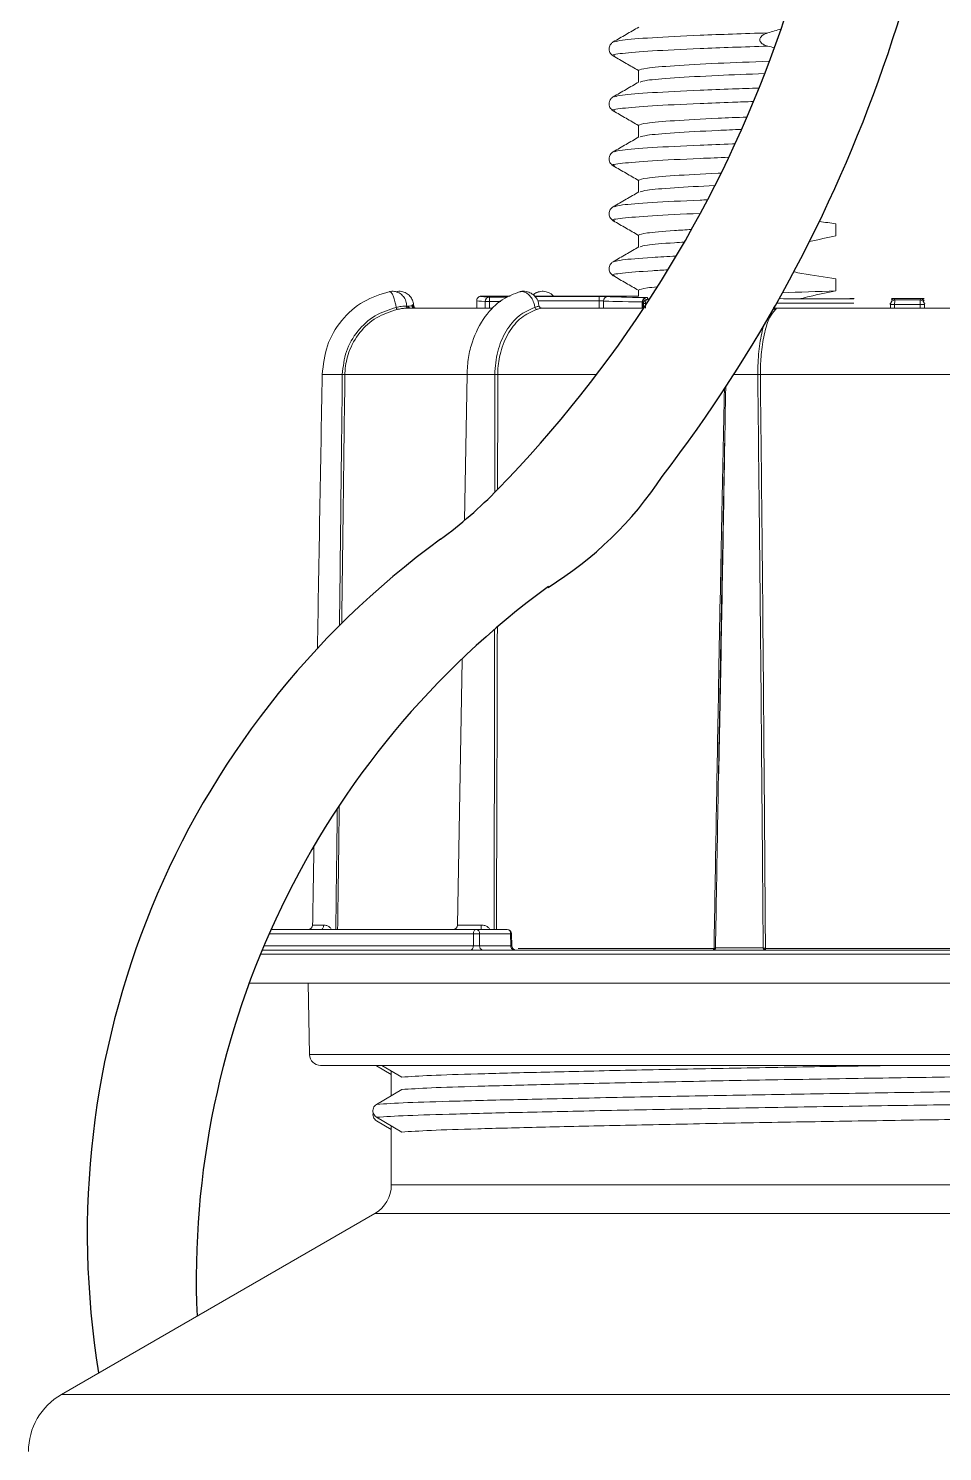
# Model space of a CAD drawing. Header units: inches. Extents: x 2.3 to 15.7, y 0.2 to 14.5.
# Drawn here: x 2.433 to 3.473, y 8.389 to 10.008 of the extents above; entities that cross this region are included whole.
import ezdxf

# ---------------------------------------------------------------- set-up
doc = ezdxf.new("R2010")
doc.units = ezdxf.units.IN
doc.header["$MEASUREMENT"] = 0
doc.layers.add('Object', color=4, linetype='Continuous')

msp = doc.modelspace()

# ---------------------------------------------------------------- linework, layer by layer
at = {"layer": 'Object', "color": 4, "linetype": 'Continuous', "lineweight": 15}
for p, q in [((3.126603, 9.95993), (3.126603, 9.946353)), ((3.126603, 9.89743), (3.126603, 9.883853)), ((3.126603, 9.83493), (3.126603, 9.821353)), ((3.351295, 9.771473), (3.351295, 9.785287)), ((3.126603, 9.77243), (3.126603, 9.758853)), ((3.351295, 9.708973), (3.351295, 9.722787)), ((2.942603, 9.689548), (2.942603, 9.697894)), ((2.947603, 9.702894), (2.980554, 9.702894)), ((2.956998, 9.697065), (2.952095, 9.697065)), ((2.952095, 9.689548), (2.952095, 9.697065)), ((2.956998, 9.702065), (2.976642, 9.702065)), ((2.956998, 9.702065), (2.956998, 9.697065)), ((2.956998, 9.697065), (2.956998, 9.689548)), ((2.96986, 9.697065), (2.956998, 9.697065)), ((2.976642, 9.702065), (2.977518, 9.702503)), ((3.012999, 9.708091), (3.006223, 9.704823)), ((3.008518, 9.702894), (3.126603, 9.702894)), ((3.008882, 9.702588), (3.081979, 9.702588)), ((3.081979, 9.697589), (3.011959, 9.697589)), ((3.081979, 9.702588), (3.081979, 9.697589)), ((3.081979, 9.689548), (3.081979, 9.697589)), ((3.086938, 9.697512), (3.086938, 9.689548)), ((3.126603, 9.70993), (3.126603, 9.702894)), ((3.136556, 9.70135), (3.137464, 9.699535)), ((3.417623, 9.699817), (3.4182, 9.698663)), ((3.447006, 9.698663), (3.447582, 9.699817)), ((2.863114, 9.691771), (2.864651, 9.691809)), ((2.864903, 9.689548), (2.960007, 9.689548)), ((2.868917, 9.692005), (2.870228, 9.692005)), ((2.870228, 9.692005), (2.870821, 9.691862)), ((3.015525, 9.689548), (3.132644, 9.689548)), ((3.130885, 9.689548), (3.130885, 9.696394)), ((3.132464, 9.694535), (3.131556, 9.69635)), ((3.131556, 9.69635), (3.131556, 9.689548)), ((3.134421, 9.694535), (3.132464, 9.694535)), ((3.132464, 9.689548), (3.132464, 9.694535)), ((3.134421, 9.694535), (3.134421, 9.689548)), ((3.280071, 9.690303), (3.280481, 9.691055)), ((3.280701, 9.689548), (3.554631, 9.689548)), ((3.4132, 9.693663), (3.412737, 9.69459)), ((3.418051, 9.693663), (3.4132, 9.693663)), ((3.4132, 9.689548), (3.4132, 9.693663)), ((3.418051, 9.693663), (3.418051, 9.689548)), ((3.452006, 9.693663), (3.447154, 9.693663)), ((3.447154, 9.689548), (3.447154, 9.693663)), ((3.452517, 9.694687), (3.452006, 9.693663)), ((3.452006, 9.693663), (3.452006, 9.689548)), ((2.930822, 9.61402), (2.792607, 9.61402)), ((3.079088, 9.61402), (2.96647, 9.61402)), ((3.567689, 9.61402), (3.265233, 9.61402)), ((2.938726, 8.977766), (2.706394, 8.977766)), ((2.708574, 8.982678), (2.942016, 8.982678)), ((2.942016, 8.982678), (2.977306, 8.982678)), ((2.981054, 8.977766), (2.945764, 8.977766)), ((2.981391, 8.964146), (2.981054, 8.977766)), ((2.982644, 8.964114), (2.982306, 8.977802)), ((4.244533, 8.954398), (2.696458, 8.954398)), ((2.698456, 8.959233), (4.239612, 8.959233)), ((2.700516, 8.964146), (2.938749, 8.964146)), ((2.945786, 8.964146), (2.981391, 8.964146)), ((2.989851, 8.961071), (3.212327, 8.961071)), ((3.27129, 8.961071), (3.518656, 8.961071)), ((2.683748, 8.921734), (4.245103, 8.921734)), ((2.750966, 8.921734), (2.752388, 8.840265)), ((2.752388, 8.840265), (4.112817, 8.840265)), ((3.243732, 8.827983), (2.764886, 8.827983)), ((2.845403, 8.817466), (2.828639, 8.827344)), ((2.834625, 8.827983), (2.857267, 8.814642)), ((4.100319, 8.827983), (3.243732, 8.827983)), ((2.845403, 8.821633), (2.845403, 8.793548)), ((2.857267, 8.800539), (2.828639, 8.78367)), ((2.828639, 8.769011), (2.857267, 8.752142)), ((2.845403, 8.754966), (2.828639, 8.764844)), ((2.845403, 8.759133), (2.845403, 8.692047)), ((2.845403, 8.692047), (4.019803, 8.692047)), ((2.826653, 8.659571), (2.470103, 8.453717)), ((2.826653, 8.659571), (4.038553, 8.659571)), ((2.470103, 8.453717), (4.395103, 8.453717))]:
    msp.add_line(p, q, dxfattribs=at)
at = {"layer": 'Object', "color": 4, "linetype": 'Continuous', "lineweight": 15, "flags": 128}
for points in [[(3.137464, 9.699535), (3.136873, 9.699433), (3.136304, 9.699145), (3.13578, 9.698681), (3.13532, 9.698059), (3.134941, 9.697302), (3.134659, 9.696441), (3.134483, 9.695507), (3.134421, 9.694535)], [(2.931555, 9.61402), (2.928657, 9.447984)], [(2.925909, 9.290567), (2.925883, 9.289083), (2.920618, 8.987449)], [(2.765465, 8.982678), (2.766023, 8.982772), (2.76656, 8.983051), (2.767055, 8.983503), (2.767492, 8.984112), (2.767851, 8.984855), (2.768122, 8.985705), (2.768292, 8.986628), (2.768356, 8.987591)], [(2.938726, 8.977766), (2.938799, 8.978729), (2.938993, 8.979652), (2.9393, 8.980501), (2.93971, 8.981245), (2.940206, 8.981854), (2.94077, 8.982306), (2.941381, 8.982584), (2.942016, 8.982678)], [(2.938749, 8.964146), (2.938732, 8.974143), (2.938726, 8.977766)], [(2.945764, 8.977766), (2.945775, 8.97087), (2.945786, 8.964146)], [(2.93546, 8.959233), (2.936095, 8.959327), (2.936705, 8.959606), (2.937269, 8.960058), (2.937765, 8.960667), (2.938175, 8.96141), (2.938482, 8.96226), (2.938676, 8.963183), (2.938749, 8.964146)]]:
    msp.add_lwpolyline(points, dxfattribs=at)
at = {"layer": 'Object', "color": 3}
for centre, radius, start, end in [((1.961113, 10.463504), 1.404098, 315.731783, 1.98041), ((1.824531, 10.516286), 1.674493, 322.541115, 358.90703), ((2.800026, 9.732461), 0.424424, 301.801677, 326.445993), ((2.606611, 9.830458), 0.5, 306.10039, 316.046032), ((3.477332, 8.636419), 0.977797, 126.10039, 189.314864), ((3.600199, 8.583943), 0.976721, 126.130128, 182.416031)]:
    msp.add_arc(centre, radius, start, end, dxfattribs=at)
at = {"layer": 'Object', "color": 4, "linetype": 'Continuous', "lineweight": 15}
for centre, radius, start, end in [((2.957057, 9.697103), 0.004962, 90.680736, 180.437633), ((3.091924, 9.697526), 0.004986, 90.31009, 180.157366), ((3.135601, 9.696684), 0.004725, 94.705089, 183.525039), ((3.136556, 9.69635), 0.005, 89.999265, 179.999054), ((3.137464, 9.694535), 0.005, 90.002609, 179.99571), ((3.4182, 9.693663), 0.005, 90.004281, 179.994038), ((3.417624, 9.694816), 0.005001, 90.007503, 129.890524), ((3.461121, 9.694886), 0.043087, 174.971127, 181.626413), ((3.404049, 9.694885), 0.043123, 358.376355, 5.026105), ((3.447005, 9.693663), 0.005, 0.005962, 89.995719), ((3.447582, 9.694816), 0.005001, 36.750211, 89.993069), ((2.854639, 9.690494), 0.003622, 183.022863, 225.21041), ((2.864944, 9.691994), 0.002446, 184.331935, 269.057786), ((2.865567, 9.692048), 0.0025, 183.013998, 269.85322), ((2.866791, 9.691657), 0.002146, 175.945949, 259.392158), ((2.871365, 9.691996), 0.002448, 179.80063, 268.810974), ((2.872677, 9.691996), 0.002448, 179.802608, 268.808995), ((2.873499, 9.692048), 0.0025, 183.530022, 269.939073), ((3.01136, 9.690473), 0.002603, 183.73086, 258.316161), ((3.28266, 9.690522), 0.002599, 212.341537, 268.466918), ((2.786613, 9.487997), 0.126081, 88.344141, 89.117478), ((2.795638, 9.924672), 0.310667, 268.895123, 269.440954), ((2.966922, 9.788813), 0.174794, 268.72088, 269.851914), ((2.750846, 8.987678), 0.005, 270.010506, 359.394675), ((2.915653, 8.987676), 0.004997, 270.027212, 359.027903), ((2.933618, 8.986387), 0.014092, 344.741322, 4.900666), ((2.942245, 8.810427), 0.167375, 88.795213, 91.204787), ((2.941303, 8.978248), 0.004487, 353.826908, 80.857736), ((2.977306, 8.977678), 0.005, 1.414731, 90), ((2.976593, 8.978248), 0.004487, 353.827161, 80.855322), ((2.978792, 9.077449), 0.099709, 271.300212, 272.01899), ((2.950247, 8.963663), 0.004487, 173.822988, 260.859494), ((2.985852, 8.963664), 0.004487, 173.824997, 260.857486), ((2.987641, 8.964233), 0.005, 181.53722, 269.988529), ((3.210466, 8.960669), 0.001904, 311.076957, 12.193149), ((3.211008, 8.960192), 0.001806, 334.218528, 30.708056), ((3.267538, 8.962028), 0.003629, 313.765575, 345.427697), ((3.269041, 8.960645), 0.002289, 321.940137, 10.728919), ((2.764886, 8.840483), 0.0125, 181, 270), ((2.807903, 8.692047), 0.0375, 300, 0), ((2.507603, 8.388765), 0.075, 120, 180)]:
    msp.add_arc(centre, radius, start, end, dxfattribs=at)
for centre, major_axis, ratio, start_param, end_param in [((3.432603, 9.697894), (0.49, 0), 0.00863782, 3.14159265, 3.33874362), ((3.432603, 9.702894), (0.485, 0), 0.00872687, 3.14150269, 3.17491436), ((3.432603, 9.702894), (0.485, 0), 0.00872687, 3.17491436, 3.33874362), ((3.081979, 9.702501), (0.01, 0), 0.00872687, 0.12764479, 1.57079633), ((3.081979, 9.697501), (0.005, 0), 0.01745374, 0.12764479, 1.57079633), ((3.432603, 9.697894), (0.3485, 0), 0.00860166, 3.26923744, 3.6657196), ((3.432603, 9.702894), (0.3435, 0), 0.00872687, 3.26923744, 3.6657196), ((3.126556, 9.70135), (0.01, 0), 0.00872687, 0.00436332, 0.52412695), ((3.432603, 9.702894), (0.485, 0), 0.00872687, 4.05817678, 4.06261179), ((3.432603, 9.702894), (0.3435, 0), 0.00872687, 4.27365533, 4.53330256), ((3.432603, 9.702894), (0.295, 0), 0.00872687, 4.48848904, 4.50583869), ((3.432603, 9.702894), (0.295, 0), 0.00872687, 4.65069467, 4.77677668), ((3.407623, 9.699817), (0.01, 0), 0.00872687, 0.00436332, 0.82415291), ((3.432603, 9.702894), (0.485, 0), 0.00872687, 4.68268816, 4.74208981), ((3.457582, 9.699817), (0.01, 0), 0.00872687, 2.21398343, 3.13722933), ((3.126556, 9.69635), (0.005, 0), 0.01745374, 0.00436332, 0.52412695), ((3.432603, 9.697894), (0.49, 0), 0.00863782, 4.05817678, 4.06201834), ((3.432603, 9.697894), (0.3485, 0), 0.00860166, 4.27151037, 4.53591521), ((3.432603, 9.697894), (0.49, 0), 0.00863782, 4.68268816, 4.74208981)]:
    msp.add_ellipse(centre, major_axis=major_axis, ratio=ratio, start_param=start_param, end_param=end_param, dxfattribs=at)
for points, knots in [([(3.12703, 10.0091), (3.122176, 10.006293), (3.112466, 10.00068), (3.102756, 9.995067), (3.0979, 9.992261)], [0, 0, 0, 0, 0.49998078, 1, 1, 1, 1]), ([(3.097891, 9.992256), (3.096904, 9.991555), (3.094788, 9.990053), (3.092705, 9.985525), (3.093629, 9.979689), (3.096448, 9.977441), (3.097889, 9.976292)], [0, 0, 0, 0, 0.21116187, 0.45282192, 0.72025312, 1, 1, 1, 1]), ([(3.099599, 9.992286), (3.101466, 9.992942), (3.105719, 9.994434), (3.139347, 9.997034), (3.185689, 9.999381), (3.232519, 10.001201), (3.260077, 10.002073), (3.273661, 10.002503)], [0, 0, 0, 0, 0.20275081, 0.46173923, 0.72072774, 0.86233396, 1, 1, 1, 1]), ([(3.273661, 9.987411), (3.271833, 9.987973), (3.269246, 9.988768), (3.266427, 9.990847), (3.265111, 9.992531), (3.2646, 9.994302), (3.264723, 9.995836), (3.26545, 9.997527), (3.267295, 9.999602), (3.270217, 10.001344), (3.272613, 10.002151), (3.273661, 10.002503)], [0, 0, 0, 0, 0.22731877, 0.32180742, 0.41715852, 0.47803277, 0.53907279, 0.59812453, 0.69631052, 0.8672013, 1, 1, 1, 1]), ([(3.099572, 9.976266), (3.098788, 9.97642), (3.093812, 9.977397), (3.106355, 9.97917), (3.138558, 9.981942), (3.185797, 9.98429), (3.2325, 9.986109), (3.26007, 9.986981), (3.273661, 9.987411)], [0, 0, 0, 0, 0.042766, 0.27138043, 0.50807435, 0.74476835, 0.87418468, 1, 1, 1, 1]), ([(3.09789, 9.976291), (3.102746, 9.973485), (3.112317, 9.967952), (3.121888, 9.962419), (3.126603, 9.959693)], [0, 0, 0, 0, 0.50732968, 1, 1, 1, 1]), ([(3.126603, 9.95993), (3.128568, 9.960737), (3.132567, 9.962381), (3.164685, 9.965138), (3.21317, 9.967848), (3.254346, 9.969441), (3.275705, 9.970208)], [0, 0, 0, 0, 0.197599834, 0.402185708, 0.606771419, 0.793090997, 0.793090997, 0.793090997, 0.793090997]), ([(3.128651, 9.946618), (3.130336, 9.947262), (3.13421, 9.948744), (3.164829, 9.951325), (3.211868, 9.953963), (3.251058, 9.9555), (3.270363, 9.956201)], [0, 0, 0, 0, 0.163995072, 0.377149078, 0.5903029, 0.768140203, 0.768140203, 0.768140203, 0.768140203]), ([(3.12703, 9.9466), (3.122176, 9.943793), (3.112466, 9.93818), (3.102756, 9.932567), (3.0979, 9.929761)], [0, 0, 0, 0, 0.499979687, 1, 1, 1, 1]), ([(3.099599, 9.929786), (3.101466, 9.930442), (3.105719, 9.931934), (3.139347, 9.934534), (3.185689, 9.936881), (3.229632, 9.938589), (3.253572, 9.939365), (3.263846, 9.939692)], [0, 0, 0, 0, 0.202750818, 0.461739244, 0.720727757, 0.862333972, 0.966806918, 0.966806918, 0.966806918, 0.966806918]), ([(3.097891, 9.929756), (3.096904, 9.929055), (3.094788, 9.927553), (3.092705, 9.923025), (3.093629, 9.917189), (3.096448, 9.914941), (3.097889, 9.913792)], [0, 0, 0, 0, 0.21116187, 0.45282192, 0.72025312, 1, 1, 1, 1]), ([(3.099572, 9.913766), (3.098788, 9.91392), (3.093812, 9.914898), (3.106355, 9.91667), (3.138558, 9.919442), (3.185797, 9.92179), (3.227778, 9.923425), (3.249451, 9.924139), (3.257593, 9.9244)], [0, 0, 0, 0, 0.042766, 0.271380416, 0.508074351, 0.744768353, 0.874184667, 0.950261272, 0.950261272, 0.950261272, 0.950261272]), ([(3.09789, 9.913791), (3.102746, 9.910985), (3.112317, 9.905452), (3.121888, 9.899919), (3.126603, 9.897193)], [0, 0, 0, 0, 0.507328556, 1, 1, 1, 1]), ([(3.126603, 9.89743), (3.128568, 9.898238), (3.132567, 9.899881), (3.164685, 9.902638), (3.206894, 9.904997), (3.238471, 9.906306), (3.250114, 9.906757)], [0, 0, 0, 0, 0.197599834, 0.402185708, 0.606771419, 0.716013424, 0.716013424, 0.716013424, 0.716013424]), ([(3.128651, 9.884118), (3.130336, 9.884762), (3.13421, 9.886244), (3.164829, 9.888825), (3.205307, 9.891095), (3.234572, 9.892329), (3.243952, 9.892702)], [0, 0, 0, 0, 0.163995083, 0.377149073, 0.590302892, 0.683872314, 0.683872314, 0.683872314, 0.683872314]), ([(3.12703, 9.8841), (3.122176, 9.881293), (3.112466, 9.87568), (3.102756, 9.870067), (3.0979, 9.867261)], [0, 0, 0, 0, 0.499979687, 1, 1, 1, 1]), ([(3.099599, 9.867286), (3.101466, 9.867942), (3.105719, 9.869434), (3.139347, 9.872034), (3.185689, 9.874382), (3.22142, 9.87577), (3.23558, 9.876261), (3.236525, 9.876294)], [0, 0, 0, 0, 0.202750805, 0.461739245, 0.720727757, 0.86233396, 0.8724232, 0.8724232, 0.8724232, 0.8724232]), ([(3.097891, 9.867256), (3.096904, 9.866555), (3.094788, 9.865053), (3.092705, 9.860525), (3.093629, 9.854689), (3.096448, 9.852441), (3.097889, 9.851292)], [0, 0, 0, 0, 0.21116231, 0.45282287, 0.72025253, 1, 1, 1, 1]), ([(3.099572, 9.851266), (3.098788, 9.85142), (3.093812, 9.852398), (3.106355, 9.85417), (3.138558, 9.856942), (3.184669, 9.859234), (3.217833, 9.860537), (3.229348, 9.86095)], [0, 0, 0, 0, 0.042766, 0.271380416, 0.508074339, 0.744768341, 0.859798404, 0.859798404, 0.859798404, 0.859798404]), ([(3.09789, 9.851291), (3.102746, 9.848485), (3.112317, 9.842952), (3.121888, 9.837419), (3.126603, 9.834693)], [0, 0, 0, 0, 0.507328556, 1, 1, 1, 1]), ([(3.126603, 9.83493), (3.128568, 9.835737), (3.132567, 9.837381), (3.164685, 9.840138), (3.198993, 9.842056), (3.219518, 9.842985), (3.220682, 9.843037)], [0, 0, 0, 0, 0.197599824, 0.402185714, 0.606771426, 0.618966595, 0.618966595, 0.618966595, 0.618966595]), ([(3.128651, 9.821618), (3.130336, 9.822262), (3.13421, 9.823744), (3.164132, 9.826266), (3.19594, 9.828069), (3.213618, 9.828899)], [0, 0, 0, 0, 0.163995083, 0.377149073, 0.576864248, 0.576864248, 0.576864248, 0.576864248]), ([(3.12703, 9.8216), (3.122176, 9.818794), (3.112466, 9.81318), (3.102756, 9.807567), (3.0979, 9.804761)], [0, 0, 0, 0, 0.499979687, 1, 1, 1, 1]), ([(3.099599, 9.804786), (3.101466, 9.805442), (3.105719, 9.806934), (3.139347, 9.809534), (3.178152, 9.8115), (3.202355, 9.812505), (3.205237, 9.812622)], [0, 0, 0, 0, 0.202750806, 0.461739232, 0.720727745, 0.755052534, 0.755052534, 0.755052534, 0.755052534]), ([(3.097891, 9.804756), (3.096904, 9.804055), (3.094788, 9.802553), (3.092705, 9.798025), (3.093629, 9.792189), (3.096448, 9.789941), (3.097889, 9.788792)], [0, 0, 0, 0, 0.21116187, 0.45282192, 0.72025312, 1, 1, 1, 1]), ([(3.099572, 9.788766), (3.098788, 9.78892), (3.093812, 9.789897), (3.106355, 9.79167), (3.138558, 9.794442), (3.175743, 9.79629), (3.196941, 9.797186), (3.197041, 9.79719)], [0, 0, 0, 0, 0.042766, 0.271380424, 0.508074344, 0.744768344, 0.745894589, 0.745894589, 0.745894589, 0.745894589]), ([(3.09789, 9.788791), (3.102746, 9.785985), (3.112317, 9.780452), (3.121888, 9.774919), (3.126603, 9.772193)], [0, 0, 0, 0, 0.50733077, 1, 1, 1, 1]), ([(3.126603, 9.77243), (3.128568, 9.773238), (3.132567, 9.774881), (3.158524, 9.777109), (3.17999, 9.778441), (3.18697, 9.778838)], [0, 0, 0, 0, 0.197599824, 0.402185702, 0.490382732, 0.490382732, 0.490382732, 0.490382732]), ([(3.128651, 9.759118), (3.130336, 9.759762), (3.13421, 9.761244), (3.156632, 9.763134), (3.174935, 9.764306), (3.178877, 9.764546)], [0, 0, 0, 0, 0.163995085, 0.377149078, 0.432265879, 0.432265879, 0.432265879, 0.432265879]), ([(3.321101, 9.76515), (3.321178, 9.765168), (3.331203, 9.767457), (3.341287, 9.769473), (3.351295, 9.771473)], [0.614153455, 0.614153455, 0.614153455, 0.614153455, 0.61712191, 1, 1, 1, 1]), ([(3.12703, 9.7591), (3.122176, 9.756294), (3.112466, 9.75068), (3.102756, 9.745067), (3.0979, 9.742261)], [0, 0, 0, 0, 0.49998078, 1, 1, 1, 1]), ([(3.099599, 9.742286), (3.101466, 9.742942), (3.105719, 9.744434), (3.133783, 9.746603), (3.15963, 9.748027), (3.169538, 9.74852)], [0, 0, 0, 0, 0.202750806, 0.461739232, 0.601468923, 0.601468923, 0.601468923, 0.601468923]), ([(3.097891, 9.742256), (3.096904, 9.741555), (3.094788, 9.740053), (3.092705, 9.735525), (3.093629, 9.729689), (3.096448, 9.727441), (3.097889, 9.726292)], [0, 0, 0, 0, 0.21116187, 0.45282192, 0.72025312, 1, 1, 1, 1]), ([(3.099572, 9.726266), (3.098788, 9.72642), (3.093812, 9.727397), (3.106355, 9.72917), (3.131709, 9.731352), (3.153784, 9.73262), (3.160195, 9.73296)], [0, 0, 0, 0, 0.042766, 0.271380427, 0.50807435, 0.595460481, 0.595460481, 0.595460481, 0.595460481]), ([(3.351295, 9.722787), (3.338275, 9.724637), (3.322211, 9.726919), (3.306292, 9.730033), (3.303281, 9.73065)], [0, 0, 0, 0, 0.498966668, 0.615605252, 0.615605252, 0.615605252, 0.615605252]), ([(3.09789, 9.726291), (3.102746, 9.723485), (3.112317, 9.717952), (3.121888, 9.712419), (3.126603, 9.709693)], [0, 0, 0, 0, 0.507328556, 1, 1, 1, 1]), ([(3.126603, 9.70993), (3.128568, 9.710737), (3.131474, 9.711932), (3.143511, 9.713223), (3.148213, 9.713647)], [0, 0, 0, 0, 0.197599834, 0.292268712, 0.292268712, 0.292268712, 0.292268712]), ([(2.84426, 9.708424), (2.833757, 9.705252), (2.81276, 9.698911), (2.787754, 9.676377), (2.77046, 9.647284), (2.768004, 9.625101), (2.766777, 9.61402)], [0, 0, 0, 0, 0.2504522, 0.50067797, 0.75056527, 1, 1, 1, 1]), ([(2.851022, 9.690303), (2.85078, 9.691588), (2.850148, 9.694931), (2.848788, 9.699979), (2.847044, 9.70463), (2.845283, 9.707531), (2.844077, 9.708511), (2.843567, 9.708236), (2.843503, 9.708201)], [0, 0, 0, 0, 0.13165884, 0.34284305, 0.55193477, 0.76061217, 0.96993618, 1, 1, 1, 1]), ([(2.862919, 9.691882), (2.862825, 9.693161), (2.862571, 9.696597), (2.860429, 9.701325), (2.856544, 9.705535), (2.851731, 9.70804), (2.847062, 9.708992), (2.844377, 9.708241), (2.843547, 9.708009)], [0, 0, 0, 0, 0.13273581, 0.35683981, 0.5300497, 0.71421097, 0.91167111, 1, 1, 1, 1]), ([(2.870848, 9.691866), (2.870644, 9.693703), (2.870245, 9.697297), (2.867634, 9.702181), (2.863635, 9.706122), (2.858396, 9.708358), (2.853978, 9.708989), (2.851704, 9.708229), (2.851264, 9.708082)], [0, 0, 0, 0, 0.189916437, 0.371630501, 0.564404477, 0.754524726, 0.952579208, 1, 1, 1, 1]), ([(2.991982, 9.708153), (2.984992, 9.705519), (2.970053, 9.699892), (2.950628, 9.680213), (2.938488, 9.656306), (2.932613, 9.633109), (2.931913, 9.620476), (2.931555, 9.61402)], [0, 0, 0, 0, 0.20813305, 0.44483341, 0.70870818, 0.85112504, 1, 1, 1, 1]), ([(2.942603, 9.697894), (2.942658, 9.698456), (2.942769, 9.69958), (2.943631, 9.701079), (2.9449, 9.70221), (2.946305, 9.702809), (2.947234, 9.70287), (2.947603, 9.702894)], [0, 0, 0, 0, 0.21471597, 0.42940218, 0.64411346, 0.85879387, 1, 1, 1, 1]), ([(2.957216, 9.70206), (2.955727, 9.702129), (2.952738, 9.702267), (2.951426, 9.702391), (2.950768, 9.702454)], [0, 0, 0, 0, 0.49815228, 1, 1, 1, 1]), ([(3.008763, 9.690303), (3.008521, 9.691587), (3.007893, 9.694931), (3.005711, 9.699983), (3.002227, 9.704617), (2.998051, 9.707578), (2.99426, 9.708556), (2.99211, 9.708102), (2.991344, 9.707941)], [0, 0, 0, 0, 0.121256, 0.31575194, 0.50832262, 0.70050683, 0.89329336, 1, 1, 1, 1]), ([(3.013342, 9.691714), (3.013168, 9.69339), (3.012767, 9.69725), (3.009554, 9.702428), (3.004695, 9.706624), (2.998773, 9.708617), (2.994036, 9.708938), (2.991785, 9.707986), (2.991438, 9.707839)], [0, 0, 0, 0, 0.159863351, 0.368230617, 0.567124634, 0.765615363, 0.963864061, 1, 1, 1, 1]), ([(3.007014, 9.704159), (3.007047, 9.70422), (3.007911, 9.705796), (3.009837, 9.707184), (3.011852, 9.707564), (3.012419, 9.707671)], [0, 0, 0, 0, 0.02849108, 0.7266142, 1, 1, 1, 1]), ([(3.029919, 9.702894), (3.029795, 9.703077), (3.028491, 9.704994), (3.024454, 9.707228), (3.018458, 9.709059), (3.014419, 9.708213), (3.012449, 9.707801)], [0, 0, 0, 0, 0.0346172, 0.36304275, 0.68933282, 1, 1, 1, 1]), ([(3.311424, 9.700243), (3.314723, 9.701078), (3.327915, 9.704418), (3.341276, 9.707021), (3.351295, 9.708973)], [0, 0, 0, 0, 0.25009269, 1, 1, 1, 1]), ([(2.789648, 9.614063), (2.790637, 9.622908), (2.792623, 9.640668), (2.806267, 9.664017), (2.826031, 9.682265), (2.842692, 9.687624), (2.851022, 9.690303)], [0, 0, 0, 0, 0.24847428, 0.49890495, 0.74947257, 1, 1, 1, 1]), ([(2.852088, 9.687924), (2.844022, 9.685323), (2.82789, 9.680121), (2.8086, 9.662431), (2.796589, 9.641024), (2.792946, 9.623982), (2.792655, 9.615432), (2.792607, 9.61402)], [0, 0, 0, 0, 0.25045404, 0.50090871, 0.75119923, 0.95891092, 1, 1, 1, 1]), ([(2.851022, 9.690303), (2.852926, 9.690678), (2.856451, 9.691371), (2.860532, 9.691751), (2.861837, 9.691789), (2.862505, 9.691809)], [0, 0, 0, 0, 0.36453713, 0.67475709, 1, 1, 1, 1]), ([(2.864903, 9.689548), (2.864173, 9.689537), (2.862754, 9.689515), (2.858456, 9.689102), (2.854647, 9.688463), (2.852467, 9.688004), (2.852088, 9.687924)], [0, 0, 0, 0, 0.32809695, 0.63774548, 0.93691273, 1, 1, 1, 1]), ([(2.862505, 9.691809), (2.862708, 9.691811), (2.863091, 9.691815), (2.862936, 9.691857), (2.862863, 9.691876)], [0, 0, 0, 0, 0.530217422, 1, 1, 1, 1]), ([(2.864651, 9.691809), (2.86519, 9.691815), (2.866948, 9.691834), (2.868241, 9.691851), (2.868838, 9.691987), (2.868917, 9.692005)], [0, 0, 0, 0, 0.277457112, 0.904511238, 1, 1, 1, 1]), ([(2.870228, 9.692005), (2.870157, 9.692248), (2.870013, 9.692734), (2.869767, 9.693058), (2.869518, 9.693153), (2.869273, 9.693001), (2.869055, 9.692572), (2.868956, 9.692166), (2.868917, 9.692005)], [0, 0, 0, 0, 0.19139782, 0.38270552, 0.49995893, 0.68815908, 0.87632007, 1, 1, 1, 1]), ([(2.96302, 9.614063), (2.963757, 9.622908), (2.965238, 9.640668), (2.975407, 9.664017), (2.990137, 9.682265), (3.002554, 9.687624), (3.008763, 9.690303)], [0, 0, 0, 0, 0.24847459, 0.49890481, 0.74947227, 1, 1, 1, 1]), ([(3.010833, 9.687924), (3.004817, 9.685323), (2.992785, 9.680121), (2.978398, 9.662431), (2.96944, 9.641025), (2.966723, 9.623982), (2.966506, 9.615432), (2.96647, 9.61402)], [0, 0, 0, 0, 0.25045447, 0.50090879, 0.75119941, 0.95891089, 1, 1, 1, 1]), ([(3.008763, 9.690303), (3.010036, 9.690675), (3.012394, 9.691362), (3.013745, 9.691683), (3.013495, 9.691719), (3.01344, 9.691727)], [0, 0, 0, 0, 0.47822188, 0.88517451, 1, 1, 1, 1]), ([(3.015525, 9.689548), (3.01588, 9.689537), (3.01657, 9.689515), (3.015011, 9.689102), (3.012712, 9.688463), (3.011112, 9.688004), (3.010833, 9.687924)], [0, 0, 0, 0, 0.32810194, 0.63774894, 0.93691604, 1, 1, 1, 1]), ([(3.015739, 9.689548), (3.01574, 9.689548), (3.015745, 9.689547), (3.015574, 9.689567), (3.01523, 9.689657), (3.014718, 9.689892), (3.014155, 9.69038), (3.013731, 9.691051), (3.01368, 9.691556), (3.01366, 9.691767)], [0, 0, 0, 0, 0.11351429, 0.2518416, 0.36027153, 0.49196653, 0.66709362, 0.86152649, 1, 1, 1, 1]), ([(3.015415, 9.689545), (3.015579, 9.689545), (3.015805, 9.689544), (3.015753, 9.689547), (3.015739, 9.689548)], [0, 0, 0, 0, 0.72614793, 1, 1, 1, 1]), ([(3.282591, 9.687924), (3.280237, 9.685323), (3.275528, 9.680121), (3.269899, 9.662431), (3.266395, 9.641024), (3.265332, 9.623982), (3.265247, 9.615432), (3.265233, 9.61402)], [0, 0, 0, 0, 0.25045336, 0.50090836, 0.75119904, 0.95891084, 1, 1, 1, 1]), ([(3.280663, 9.689481), (3.280976, 9.689473), (3.28237, 9.689423), (3.283424, 9.689096), (3.283288, 9.688464), (3.282694, 9.688004), (3.282591, 9.687924)], [0.089358459, 0.089358459, 0.089358459, 0.089358459, 0.190171956, 0.563382783, 0.923962965, 1, 1, 1, 1]), ([(3.281811, 9.689381), (3.281832, 9.689376), (3.281896, 9.689358), (3.281526, 9.689512), (3.281136, 9.689911), (3.281015, 9.690101)], [0, 0, 0, 0, 0.152096624, 0.471048614, 0.685466899, 0.685466899, 0.685466899, 0.685466899]), ([(3.262216, 9.61402), (3.262503, 9.62288), (3.26308, 9.640656), (3.266112, 9.658492), (3.268318, 9.667139), (3.268842, 9.669)], [0, 0, 0, 0, 0.248773739, 0.499104642, 0.572297786, 0.572297786, 0.572297786, 0.572297786]), ([(2.766827, 9.61402), (2.76681, 9.61402), (2.766674, 9.61402), (2.767214, 9.61402), (2.768482, 9.61402), (2.77058, 9.61402), (2.773316, 9.61402), (2.776596, 9.61402), (2.780269, 9.61402), (2.784171, 9.61402), (2.787343, 9.61402), (2.789139, 9.61402), (2.789648, 9.61402)], [0, 0, 0, 0, 0.0167919, 0.13391065, 0.25102678, 0.36814448, 0.48526252, 0.60238174, 0.71950044, 0.8366175, 0.95373503, 1, 1, 1, 1]), ([(2.786454, 9.328355), (2.786919, 9.367811), (2.788019, 9.463033), (2.789047, 9.558254), (2.789648, 9.61402)], [0.54752064, 0.54752064, 0.54752064, 0.54752064, 0.735006356, 1, 1, 1, 1]), ([(2.792607, 9.61402), (2.791906, 9.558254), (2.79072, 9.463875), (2.789495, 9.369493), (2.78899, 9.330877)], [0, 0, 0, 0, 0.264995683, 0.448485962, 0.448485962, 0.448485962, 0.448485962]), ([(2.792607, 9.61402), (2.792489, 9.614017), (2.792252, 9.614012), (2.791511, 9.614011), (2.790601, 9.614014), (2.789966, 9.614018), (2.789648, 9.61402)], [0, 0, 0, 0, 0.25002207, 0.49998656, 0.75001709, 1, 1, 1, 1]), ([(2.931664, 9.61402), (2.93166, 9.61402), (2.931647, 9.61402), (2.932522, 9.61402), (2.934195, 9.61402), (2.936621, 9.61402), (2.939639, 9.61402), (2.94313, 9.61402), (2.946937, 9.61402), (2.950892, 9.61402), (2.954823, 9.61402), (2.958548, 9.61402), (2.961253, 9.61402), (2.96263, 9.61402), (2.96302, 9.61402)], [0, 0, 0, 0, 0.04589358, 0.13767916, 0.22946269, 0.32124873, 0.41303316, 0.50481674, 0.59660367, 0.68839023, 0.78017481, 0.87195991, 0.96374282, 1, 1, 1, 1]), ([(2.96647, 9.61402), (2.966219, 9.614017), (2.965717, 9.614012), (2.964758, 9.614011), (2.963793, 9.614014), (2.963278, 9.614018), (2.96302, 9.61402)], [0, 0, 0, 0, 0.24999288, 0.50001599, 0.75000778, 1, 1, 1, 1]), ([(3.2258, 9.599568), (3.224211, 9.503661), (3.22177, 9.357046), (3.218942, 9.210451), (3.217964, 9.15975)], [0.031812026, 0.031812026, 0.031812026, 0.031812026, 0.665143497, 1, 1, 1, 1]), ([(3.235149, 9.61402), (3.235223, 9.61402), (3.236448, 9.61402), (3.238972, 9.61402), (3.242873, 9.61402), (3.246838, 9.61402), (3.250691, 9.61402), (3.254263, 9.61402), (3.257399, 9.61402), (3.259948, 9.61402), (3.26146, 9.61402), (3.262049, 9.61402), (3.262216, 9.61402)], [0.319217229, 0.319217229, 0.319217229, 0.319217229, 0.324424448, 0.404897593, 0.485372013, 0.565845651, 0.646319371, 0.726792316, 0.80726655, 0.887741124, 0.968214147, 1, 1, 1, 1]), ([(3.268446, 8.96169), (3.268251, 8.987149), (3.267631, 9.067649), (3.266843, 9.161909), (3.265626, 9.297818), (3.264316, 9.434763), (3.262873, 9.557945), (3.262216, 9.61402)], [0, 0, 0, 0, 0.11708072, 0.37020453, 0.43348546, 0.74211272, 1, 1, 1, 1]), ([(3.265233, 9.61402), (3.264917, 9.614017), (3.264284, 9.614012), (3.263363, 9.614011), (3.262601, 9.614014), (3.262345, 9.614018), (3.262216, 9.61402)], [0, 0, 0, 0, 0.24998326, 0.50000445, 0.7500082, 1, 1, 1, 1]), ([(3.265233, 9.61402), (3.265852, 9.557945), (3.267213, 9.434764), (3.268432, 9.297819), (3.269562, 9.161909), (3.270295, 9.067457), (3.270868, 8.986765), (3.271051, 8.961115)], [0, 0, 0, 0, 0.2576621, 0.56601751, 0.62924249, 0.88214202, 1, 1, 1, 1]), ([(3.212561, 8.961115), (3.214155, 9.055567), (3.215981, 9.163779), (3.218946, 9.327029), (3.221141, 9.444624), (3.223274, 9.548456), (3.224281, 9.59725)], [0, 0, 0, 0, 0.433982468, 0.497207458, 0.750106989, 0.974313631, 0.974313631, 0.974313631, 0.974313631]), ([(3.224751, 9.538996), (3.224158, 9.50962), (3.222452, 9.425206), (3.22064, 9.327029), (3.217681, 9.16397), (3.215848, 9.05595), (3.214249, 8.96169)], [0, 0, 0, 0, 0.15265738, 0.43867495, 0.51017968, 1, 1, 1, 1]), ([(2.962238, 8.982678), (2.96229, 9.001038), (2.962499, 9.074612), (2.962697, 9.16199), (2.962868, 9.257457), (2.96293, 9.297708), (2.962964, 9.324156)], [0, 0, 0, 0, 0.087237709, 0.349604415, 0.415195781, 0.540870114, 0.540870114, 0.540870114, 0.540870114]), ([(2.966043, 9.326795), (2.965977, 9.299468), (2.965869, 9.258336), (2.965595, 9.16199), (2.965313, 9.074612), (2.96504, 9.001038), (2.964972, 8.982678)], [0.454951637, 0.454951637, 0.454951637, 0.454951637, 0.584806351, 0.650397518, 0.912762902, 1, 1, 1, 1]), ([(2.782225, 8.982678), (2.782457, 9.001038), (2.783035, 9.046922), (2.783606, 9.092807), (2.783945, 9.120332)], [0, 0, 0, 0, 0.087237709, 0.218030322, 0.218030322, 0.218030322, 0.218030322]), ([(2.78625, 9.123823), (2.785866, 9.095134), (2.785234, 9.048086), (2.784597, 9.001038), (2.784349, 8.982678)], [0.776441553, 0.776441553, 0.776441553, 0.776441553, 0.912762899, 1, 1, 1, 1]), ([(2.756034, 8.987591), (2.755972, 8.987591), (2.75561, 8.987591), (2.756981, 8.987591), (2.760359, 8.987591), (2.76563, 8.987591), (2.768356, 8.987591)], [0, 0, 0, 0, 0.0456439, 0.26576678, 0.62028833, 1, 1, 1, 1]), ([(2.777163, 8.982678), (2.777102, 8.982827), (2.77664, 8.983945), (2.774849, 8.985592), (2.771821, 8.987327), (2.769585, 8.987497), (2.768356, 8.987591)], [0, 0, 0, 0, 0.04212929, 0.31627941, 0.62414343, 1, 1, 1, 1]), ([(2.920649, 8.987591), (2.920639, 8.987596), (2.920616, 8.987605), (2.920646, 8.987504), (2.920662, 8.987449)], [0, 0, 0, 0, 0.45490822, 1, 1, 1, 1]), ([(2.920649, 8.987591), (2.920834, 8.987591), (2.92135, 8.987591), (2.924341, 8.987591), (2.929782, 8.987591), (2.937217, 8.987591), (2.944087, 8.987591), (2.947659, 8.987591)], [0, 0, 0, 0, 0.13085568, 0.36551892, 0.51123786, 0.74593032, 1, 1, 1, 1]), ([(2.957433, 8.982678), (2.957372, 8.982823), (2.956904, 8.983936), (2.955052, 8.985581), (2.951778, 8.987324), (2.949121, 8.987496), (2.947659, 8.987591)], [0, 0, 0, 0, 0.04090736, 0.31545088, 0.62325405, 1, 1, 1, 1]), ([(2.945786, 8.964146), (2.945373, 8.964137), (2.944546, 8.96412), (2.942908, 8.964109), (2.941209, 8.964111), (2.939767, 8.964126), (2.939035, 8.96414), (2.938749, 8.964146)], [0, 0, 0, 0, 0.215433274, 0.430826652, 0.646156704, 0.861511355, 1, 1, 1, 1]), ([(2.982572, 8.964112), (2.982587, 8.964112), (2.982632, 8.964112), (2.982184, 8.964125), (2.981619, 8.96414), (2.981391, 8.964146)], [0, 0, 0, 0, 0.2194238, 0.68560468, 1, 1, 1, 1]), ([(3.212327, 8.961071), (3.212372, 8.961073), (3.212451, 8.961077), (3.212527, 8.961103), (3.212561, 8.961115)], [0, 0, 0, 0, 0.56243577, 1, 1, 1, 1]), ([(3.212561, 8.961115), (3.212808, 8.961144), (3.21334, 8.961206), (3.213855, 8.961362), (3.214149, 8.961527), (3.214231, 8.961631), (3.214248, 8.961686), (3.214249, 8.96169)], [0, 0, 0, 0, 0.27329065, 0.58736247, 0.78100544, 0.98474485, 1, 1, 1, 1]), ([(3.212634, 8.959406), (3.212878, 8.95953), (3.213404, 8.959795), (3.2139, 8.960418), (3.214172, 8.961062), (3.21424, 8.961463), (3.214249, 8.961675), (3.214249, 8.96169)], [0, 0, 0, 0, 0.27303912, 0.58721875, 0.78089165, 0.98477623, 1, 1, 1, 1]), ([(3.214249, 8.96169), (3.214259, 8.96169), (3.214515, 8.96169), (3.216277, 8.96169), (3.222001, 8.96169), (3.229354, 8.96169), (3.237684, 8.96169), (3.246675, 8.96169), (3.256514, 8.96169), (3.263932, 8.96169), (3.267275, 8.96169), (3.268446, 8.96169)], [0, 0, 0, 0, 0.005623563, 0.144592407, 0.28339921, 0.422048514, 0.514965049, 0.647361947, 0.786335151, 0.925105624, 1, 1, 1, 1]), ([(3.270048, 8.959407), (3.269834, 8.95953), (3.269371, 8.959795), (3.268889, 8.960418), (3.268588, 8.961062), (3.268482, 8.961463), (3.268449, 8.961675), (3.268446, 8.96169)], [0, 0, 0, 0, 0.27307021, 0.58727245, 0.78088562, 0.98478299, 1, 1, 1, 1]), ([(3.271051, 8.961115), (3.270782, 8.961144), (3.270204, 8.961206), (3.26945, 8.961362), (3.268865, 8.961527), (3.268583, 8.96163), (3.268455, 8.961686), (3.268446, 8.96169)], [0, 0, 0, 0, 0.27330063, 0.58744143, 0.78105795, 0.98477353, 1, 1, 1, 1]), ([(3.271051, 8.961115), (3.271054, 8.961113), (3.27113, 8.961085), (3.271212, 8.961078), (3.27129, 8.961071)], [0, 0, 0, 0, 0.04345883, 1, 1, 1, 1]), ([(3.420264, 8.827983), (3.386885, 8.827453), (3.314751, 8.826308), (3.207496, 8.824362), (3.103678, 8.822279), (3.013488, 8.820233), (2.941393, 8.818335), (2.886351, 8.816608), (2.867067, 8.815304), (2.857267, 8.814642)], [0, 0, 0, 0, 0.126536723, 0.273445085, 0.422317079, 0.570200802, 0.714006575, 0.854650796, 1, 1, 1, 1]), ([(4.007939, 8.827622), (3.998138, 8.82696), (3.978855, 8.825657), (3.923812, 8.823929), (3.851719, 8.822031), (3.761524, 8.819985), (3.657722, 8.817902), (3.546427, 8.815886), (3.432603, 8.814081), (3.318778, 8.812276), (3.207484, 8.810259), (3.103681, 8.808176), (3.013487, 8.80613), (2.941394, 8.804233), (2.886351, 8.802505), (2.867067, 8.801202), (2.857267, 8.800539)], [0, 0, 0, 0, 0.07155256, 0.14078899, 0.21158176, 0.28438198, 0.35766875, 0.42998887, 0.49999999, 0.57001112, 0.64233123, 0.715618, 0.78841826, 0.85921103, 0.92844743, 1, 1, 1, 1]), ([(4.036567, 8.810753), (4.026279, 8.810091), (4.006035, 8.808788), (3.948254, 8.80706), (3.872573, 8.805162), (3.777891, 8.803116), (3.668923, 8.801033), (3.552091, 8.799016), (3.432603, 8.797212), (3.313115, 8.795407), (3.196282, 8.79339), (3.087315, 8.791307), (2.992632, 8.789261), (2.916952, 8.787363), (2.85917, 8.785636), (2.838927, 8.784332), (2.828639, 8.78367)], [0, 0, 0, 0, 0.07155248, 0.14078906, 0.21158186, 0.28438205, 0.35766871, 0.42998877, 0.49999999, 0.57001121, 0.64233128, 0.71561794, 0.78841816, 0.85921096, 0.92844752, 1, 1, 1, 1]), ([(4.036567, 8.796094), (4.026279, 8.795432), (4.006035, 8.794129), (3.948254, 8.792401), (3.872573, 8.790503), (3.777891, 8.788457), (3.668923, 8.786374), (3.552091, 8.784358), (3.432603, 8.782553), (3.313115, 8.780748), (3.196282, 8.778731), (3.087315, 8.776648), (2.992632, 8.774602), (2.916952, 8.772705), (2.85917, 8.770977), (2.838927, 8.769673), (2.828639, 8.769011)], [0, 0, 0, 0, 0.071552483, 0.140789056, 0.211581857, 0.284382052, 0.35766871, 0.429988774, 0.499999993, 0.570011213, 0.642331277, 0.715617935, 0.788418164, 0.859210964, 0.928447517, 1, 1, 1, 1]), ([(2.828639, 8.78367), (2.827877, 8.783113), (2.826354, 8.782), (2.824919, 8.77947), (2.824337, 8.776647), (2.824717, 8.773772), (2.826004, 8.771198), (2.827513, 8.769709), (2.828472, 8.769114), (2.828639, 8.769011)], [0, 0, 0, 0, 0.16104152, 0.32206539, 0.48312295, 0.64416023, 0.805203, 0.96621714, 1, 1, 1, 1]), ([(2.828639, 8.764844), (2.827876, 8.765402), (2.826351, 8.766516), (2.824935, 8.769041), (2.824312, 8.771735), (2.824654, 8.773465), (2.824811, 8.774257)], [0, 0, 0, 0, 0.26004455, 0.52005486, 0.78013136, 1, 1, 1, 1]), ([(4.007939, 8.779225), (3.998138, 8.778563), (3.978855, 8.777259), (3.923812, 8.775532), (3.851719, 8.773634), (3.761524, 8.771588), (3.657722, 8.769505), (3.546427, 8.767488), (3.432603, 8.765684), (3.318778, 8.763879), (3.207484, 8.761862), (3.103681, 8.759779), (3.013487, 8.757733), (2.941394, 8.755835), (2.886351, 8.754108), (2.867067, 8.752804), (2.857267, 8.752142)], [0, 0, 0, 0, 0.07155256, 0.14078899, 0.21158176, 0.28438198, 0.35766875, 0.42998887, 0.49999999, 0.57001112, 0.64233123, 0.715618, 0.78841826, 0.85921103, 0.92844743, 1, 1, 1, 1])]:
    msp.add_open_spline(points, degree=3, knots=knots, dxfattribs=at)
for points in [[(3.273661, 10.002503), (3.278733, 10.003979), (3.283805, 10.005454), (3.28889, 10.006886)], [(3.281364, 9.98556), (3.278795, 9.986173), (3.276228, 9.986792), (3.273661, 9.987411)], [(3.351295, 9.785287), (3.344983, 9.786184), (3.338672, 9.787081), (3.332372, 9.78804)], [(3.290439, 9.706941), (3.309054, 9.707619), (3.330174, 9.708296), (3.351295, 9.708973)], [(2.766779, 9.61402), (2.764967, 9.510126), (2.763156, 9.406231), (2.761343, 9.302337)], [(2.963068, 9.479832), (2.963068, 9.524562), (2.963044, 9.569291), (2.96302, 9.61402)], [(2.96647, 9.61402), (2.966432, 9.570409), (2.966394, 9.526798), (2.966337, 9.483187)], [(2.757418, 9.077608), (2.756894, 9.047603), (2.75637, 9.017599), (2.755846, 8.987594)]]:
    msp.add_open_spline(points, degree=3, dxfattribs=at)

doc.saveas('drawing.dxf')
